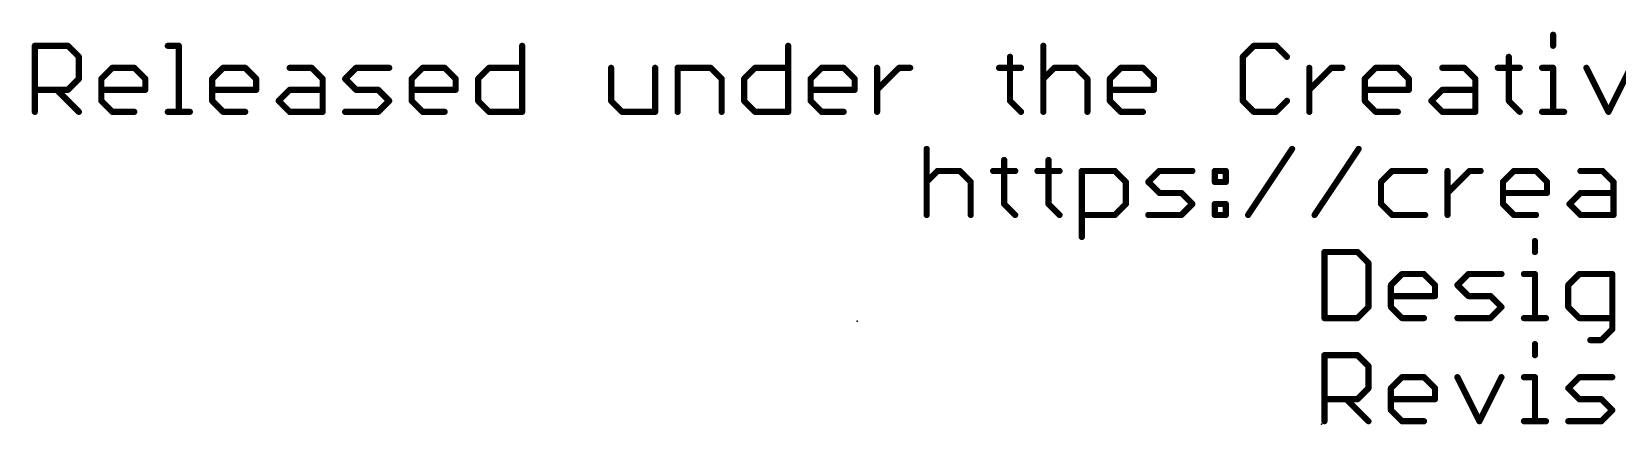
# Model space of a CAD drawing. Extents: x -39 to 68, y -12 to 30.
# Drawn here: x -39.37 to -0.33, y -11.43 to -1.76 of the extents above; entities that cross this region are included whole.
import ezdxf

# ---------------------------------------------------------------- set-up
doc = ezdxf.new("R2010")
doc.units = 0
doc.layers.add('23', color=53, linetype='CONTINUOUS')
doc.layers.add('51', color=53, linetype='CONTINUOUS')

msp = doc.modelspace()

# ---------------------------------------------------------------- linework, layer by layer
at = {"layer": '23'}
for p in [(-19.05, -8.89), (-7.62, -11.43)]:
    msp.add_point(p, dxfattribs=at)
at = {"layer": '51', "const_width": 0.1524}
for points in [[(-1.9138, -1.8356), (-1.9138, -2.1068)], [(-39.2938, -3.7338), (-39.2938, -2.1068)], [(-39.2938, -2.1068), (-38.4803, -2.1068)], [(-38.4803, -2.1068), (-38.2091, -2.378)], [(-38.2091, -2.378), (-38.2091, -2.9203)], [(-36.0195, -2.1068), (-35.7483, -2.1068)], [(-35.7483, -2.1068), (-35.7483, -3.7338)], [(-27.2948, -2.1068), (-27.2948, -3.7338)], [(-20.7461, -2.1068), (-20.7461, -3.7338)], [(-15.2839, -2.378), (-15.2839, -3.4626)], [(-14.4636, -2.1068), (-14.4636, -3.7338)], [(-9.281, -2.1068), (-9.5521, -2.378)], [(-9.5521, -2.378), (-9.5521, -3.4626)], [(-8.7386, -2.1068), (-9.281, -2.1068)], [(-8.4675, -2.378), (-8.7386, -2.1068)], [(-3.0052, -2.378), (-3.0052, -3.4626)], [(-37.6566, -2.9203), (-37.3855, -2.6491)], [(-37.3855, -2.6491), (-36.8432, -2.6491)], [(-36.8432, -2.6491), (-36.572, -2.9203)], [(-34.928, -2.9203), (-34.6569, -2.6491)], [(-34.6569, -2.6491), (-34.1146, -2.6491)], [(-34.1146, -2.6491), (-33.8434, -2.9203)], [(-33.0197, -2.6491), (-32.4774, -2.6491)], [(-32.4774, -2.6491), (-32.2062, -2.9203)], [(-31.6537, -2.9203), (-31.3826, -2.6491)], [(-31.3826, -2.6491), (-30.5691, -2.6491)], [(-30.0166, -2.9203), (-29.7454, -2.6491)], [(-29.7454, -2.6491), (-29.2031, -2.6491)], [(-29.2031, -2.6491), (-28.9319, -2.9203)], [(-28.3794, -2.9203), (-28.1083, -2.6491)], [(-28.1083, -2.6491), (-27.2948, -2.6491)], [(-25.1051, -2.6491), (-25.1051, -3.4626)], [(-24.0205, -3.7338), (-24.0205, -2.6491)], [(-23.468, -3.7338), (-23.468, -2.6491)], [(-23.468, -2.6491), (-22.6545, -2.6491)], [(-22.6545, -2.6491), (-22.3833, -2.9203)], [(-21.8308, -2.9203), (-21.5596, -2.6491)], [(-21.5596, -2.6491), (-20.7461, -2.6491)], [(-20.1936, -2.9203), (-19.9225, -2.6491)], [(-19.9225, -2.6491), (-19.3802, -2.6491)], [(-19.3802, -2.6491), (-19.109, -2.9203)], [(-18.5565, -3.7338), (-18.5565, -2.6491)], [(-18.5565, -3.1915), (-18.0142, -2.6491)], [(-18.0142, -2.6491), (-17.743, -2.6491)], [(-15.555, -2.6491), (-15.0127, -2.6491)], [(-14.4636, -2.9203), (-14.1924, -2.6491)], [(-14.1924, -2.6491), (-13.6501, -2.6491)], [(-13.6501, -2.6491), (-13.3789, -2.9203)], [(-12.8264, -2.9203), (-12.5553, -2.6491)], [(-12.5553, -2.6491), (-12.0129, -2.6491)], [(-12.0129, -2.6491), (-11.7418, -2.9203)], [(-7.915, -3.7338), (-7.915, -2.6491)], [(-7.915, -3.1915), (-7.3726, -2.6491)], [(-7.3726, -2.6491), (-7.1015, -2.6491)], [(-6.5507, -2.9203), (-6.2795, -2.6491)], [(-6.2795, -2.6491), (-5.7372, -2.6491)], [(-5.7372, -2.6491), (-5.466, -2.9203)], [(-4.6424, -2.6491), (-4.1, -2.6491)], [(-4.1, -2.6491), (-3.8289, -2.9203)], [(-3.2764, -2.6491), (-2.734, -2.6491)], [(-2.1849, -2.6491), (-1.9138, -2.6491)], [(-1.9138, -2.6491), (-1.9138, -3.7338)], [(-1.0935, -2.6491), (-0.5512, -3.7338)], [(-0.5512, -3.7338), (-0.0088, -2.6491)], [(-38.4803, -3.1915), (-39.2938, -3.1915)], [(-38.7515, -3.1915), (-38.2091, -3.7338)], [(-38.2091, -2.9203), (-38.4803, -3.1915)], [(-37.6566, -3.4626), (-37.6566, -2.9203)], [(-36.572, -3.1915), (-37.6566, -3.1915)], [(-36.572, -2.9203), (-36.572, -3.1915)], [(-34.928, -3.4626), (-34.928, -2.9203)], [(-33.8434, -3.1915), (-34.928, -3.1915)], [(-33.8434, -2.9203), (-33.8434, -3.1915)], [(-33.2909, -3.4626), (-33.0197, -3.1915)], [(-33.0197, -3.1915), (-32.2062, -3.1915)], [(-32.2062, -2.9203), (-32.2062, -3.7338)], [(-31.3826, -3.1915), (-31.6537, -2.9203)], [(-30.8402, -3.1915), (-31.3826, -3.1915)], [(-30.5691, -3.4626), (-30.8402, -3.1915)], [(-30.0166, -3.4626), (-30.0166, -2.9203)], [(-28.9319, -3.1915), (-30.0166, -3.1915)], [(-28.9319, -2.9203), (-28.9319, -3.1915)], [(-28.3794, -3.4626), (-28.3794, -2.9203)], [(-22.3833, -2.9203), (-22.3833, -3.7338)], [(-21.8308, -3.4626), (-21.8308, -2.9203)], [(-20.1936, -3.4626), (-20.1936, -2.9203)], [(-19.109, -3.1915), (-20.1936, -3.1915)], [(-19.109, -2.9203), (-19.109, -3.1915)], [(-13.3789, -2.9203), (-13.3789, -3.7338)], [(-12.8264, -3.4626), (-12.8264, -2.9203)], [(-11.7418, -3.1915), (-12.8264, -3.1915)], [(-11.7418, -2.9203), (-11.7418, -3.1915)], [(-6.5507, -3.4626), (-6.5507, -2.9203)], [(-5.466, -3.1915), (-6.5507, -3.1915)], [(-5.466, -2.9203), (-5.466, -3.1915)], [(-4.9135, -3.4626), (-4.6424, -3.1915)], [(-4.6424, -3.1915), (-3.8289, -3.1915)], [(-3.8289, -2.9203), (-3.8289, -3.7338)], [(-37.3855, -3.7338), (-37.6566, -3.4626)], [(-34.6569, -3.7338), (-34.928, -3.4626)], [(-33.0197, -3.7338), (-33.2909, -3.4626)], [(-30.8402, -3.7338), (-30.5691, -3.4626)], [(-29.7454, -3.7338), (-30.0166, -3.4626)], [(-28.1083, -3.7338), (-28.3794, -3.4626)], [(-25.1051, -3.4626), (-24.834, -3.7338)], [(-21.5596, -3.7338), (-21.8308, -3.4626)], [(-19.9225, -3.7338), (-20.1936, -3.4626)], [(-15.2839, -3.4626), (-15.0127, -3.7338)], [(-12.5553, -3.7338), (-12.8264, -3.4626)], [(-9.5521, -3.4626), (-9.281, -3.7338)], [(-8.7386, -3.7338), (-8.4675, -3.4626)], [(-6.2795, -3.7338), (-6.5507, -3.4626)], [(-4.6424, -3.7338), (-4.9135, -3.4626)], [(-3.0052, -3.4626), (-2.734, -3.7338)], [(-36.8432, -3.7338), (-37.3855, -3.7338)], [(-36.0195, -3.7338), (-35.4772, -3.7338)], [(-34.1146, -3.7338), (-34.6569, -3.7338)], [(-32.2062, -3.7338), (-33.0197, -3.7338)], [(-31.6537, -3.7338), (-30.8402, -3.7338)], [(-29.2031, -3.7338), (-29.7454, -3.7338)], [(-27.2948, -3.7338), (-28.1083, -3.7338)], [(-24.834, -3.7338), (-24.0205, -3.7338)], [(-20.7461, -3.7338), (-21.5596, -3.7338)], [(-19.3802, -3.7338), (-19.9225, -3.7338)], [(-12.0129, -3.7338), (-12.5553, -3.7338)], [(-9.281, -3.7338), (-8.7386, -3.7338)], [(-5.7372, -3.7338), (-6.2795, -3.7338)], [(-3.8289, -3.7338), (-4.6424, -3.7338)], [(-2.1849, -3.7338), (-1.6426, -3.7338)], [(-17.3366, -4.6468), (-17.3366, -6.2738)], [(-9.4237, -6.2738), (-8.3391, -4.6468)], [(-7.7866, -6.2738), (-6.7019, -4.6468)], [(-15.4283, -4.918), (-15.4283, -6.0026)], [(-14.3369, -4.918), (-14.3369, -6.0026)], [(-17.3366, -5.4603), (-17.0655, -5.1891)], [(-17.0655, -5.1891), (-16.5232, -5.1891)], [(-16.5232, -5.1891), (-16.252, -5.4603)], [(-16.252, -5.4603), (-16.252, -6.2738)], [(-15.6995, -5.1891), (-15.1572, -5.1891)], [(-14.6081, -5.1891), (-14.0657, -5.1891)], [(-13.5166, -6.8161), (-13.5166, -5.1891)], [(-13.5166, -5.1891), (-12.7031, -5.1891)], [(-12.7031, -5.1891), (-12.432, -5.4603)], [(-12.432, -5.4603), (-12.432, -6.0026)], [(-11.8795, -5.4603), (-11.6083, -5.1891)], [(-11.6083, -5.7315), (-11.8795, -5.4603)], [(-11.6083, -5.1891), (-10.7948, -5.1891)], [(-10.2423, -5.1891), (-9.9711, -5.1891)], [(-10.2423, -5.4603), (-10.2423, -5.1891)], [(-9.9711, -5.4603), (-10.2423, -5.4603)], [(-9.9711, -5.1891), (-9.9711, -5.4603)], [(-5.8782, -5.1891), (-6.1494, -5.4603)], [(-6.1494, -5.4603), (-6.1494, -6.0026)], [(-5.0648, -5.1891), (-5.8782, -5.1891)], [(-4.5123, -6.2738), (-4.5123, -5.1891)], [(-4.5123, -5.7315), (-3.9699, -5.1891)], [(-3.9699, -5.1891), (-3.6988, -5.1891)], [(-3.148, -5.4603), (-2.8768, -5.1891)], [(-3.148, -6.0026), (-3.148, -5.4603)], [(-2.8768, -5.1891), (-2.3345, -5.1891)], [(-2.3345, -5.1891), (-2.0633, -5.4603)], [(-2.0633, -5.4603), (-2.0633, -5.7315)], [(-1.2396, -5.1891), (-0.6973, -5.1891)], [(-0.6973, -5.1891), (-0.4261, -5.4603)], [(-0.4261, -5.4603), (-0.4261, -6.2738)], [(-11.066, -5.7315), (-11.6083, -5.7315)], [(-10.7948, -6.0026), (-11.066, -5.7315)], [(-2.0633, -5.7315), (-3.148, -5.7315)], [(-1.5108, -6.0026), (-1.2396, -5.7315)], [(-1.2396, -5.7315), (-0.4261, -5.7315)], [(-15.4283, -6.0026), (-15.1572, -6.2738)], [(-14.3369, -6.0026), (-14.0657, -6.2738)], [(-12.7031, -6.2738), (-13.5166, -6.2738)], [(-12.432, -6.0026), (-12.7031, -6.2738)], [(-11.8795, -6.2738), (-11.066, -6.2738)], [(-11.066, -6.2738), (-10.7948, -6.0026)], [(-10.2423, -6.0026), (-9.9711, -6.0026)], [(-10.2423, -6.2738), (-10.2423, -6.0026)], [(-9.9711, -6.2738), (-10.2423, -6.2738)], [(-9.9711, -6.0026), (-9.9711, -6.2738)], [(-6.1494, -6.0026), (-5.8782, -6.2738)], [(-5.8782, -6.2738), (-5.0648, -6.2738)], [(-2.8768, -6.2738), (-3.148, -6.0026)], [(-2.3345, -6.2738), (-2.8768, -6.2738)], [(-1.2396, -6.2738), (-1.5108, -6.0026)], [(-0.4261, -6.2738), (-1.2396, -6.2738)], [(-2.3612, -6.9156), (-2.3612, -7.1868)], [(-7.5438, -7.1868), (-7.5438, -8.8138)], [(-6.7303, -7.1868), (-7.5438, -7.1868)], [(-6.4591, -7.458), (-6.7303, -7.1868)], [(-6.4591, -8.5426), (-6.4591, -7.458)], [(-5.9066, -8.0003), (-5.6355, -7.7291)], [(-5.6355, -7.7291), (-5.0932, -7.7291)], [(-5.0932, -7.7291), (-4.822, -8.0003)], [(-4.2695, -8.0003), (-3.9983, -7.7291)], [(-3.9983, -7.7291), (-3.1848, -7.7291)], [(-2.6323, -7.7291), (-2.3612, -7.7291)], [(-2.3612, -7.7291), (-2.3612, -8.8138)], [(-1.2697, -7.7291), (-1.5409, -8.0003)], [(-0.4562, -7.7291), (-1.2697, -7.7291)], [(-0.4562, -9.085), (-0.4562, -7.7291)], [(-5.9066, -8.5426), (-5.9066, -8.0003)], [(-4.822, -8.2715), (-5.9066, -8.2715)], [(-4.822, -8.0003), (-4.822, -8.2715)], [(-3.9983, -8.2715), (-4.2695, -8.0003)], [(-3.456, -8.2715), (-3.9983, -8.2715)], [(-3.1848, -8.5426), (-3.456, -8.2715)], [(-1.5409, -8.0003), (-1.5409, -8.5426)], [(-6.7303, -8.8138), (-6.4591, -8.5426)], [(-5.6355, -8.8138), (-5.9066, -8.5426)], [(-3.456, -8.8138), (-3.1848, -8.5426)], [(-1.5409, -8.5426), (-1.2697, -8.8138)], [(-7.5438, -8.8138), (-6.7303, -8.8138)], [(-5.0932, -8.8138), (-5.6355, -8.8138)], [(-4.2695, -8.8138), (-3.456, -8.8138)], [(-2.6323, -8.8138), (-2.09, -8.8138)], [(-1.2697, -8.8138), (-0.4562, -8.8138)], [(-0.9986, -9.3561), (-0.7274, -9.3561)], [(-0.7274, -9.3561), (-0.4562, -9.085)], [(-7.5438, -11.3538), (-7.5438, -9.7268)], [(-7.5438, -9.7268), (-6.7303, -9.7268)], [(-6.7303, -9.7268), (-6.4591, -9.998)], [(-2.3612, -9.4556), (-2.3612, -9.7268)], [(-6.4591, -9.998), (-6.4591, -10.5403)], [(-6.4591, -10.5403), (-6.7303, -10.8115)], [(-5.9066, -10.5403), (-5.6355, -10.2691)], [(-5.9066, -11.0826), (-5.9066, -10.5403)], [(-5.6355, -10.2691), (-5.0932, -10.2691)], [(-5.0932, -10.2691), (-4.822, -10.5403)], [(-4.822, -10.5403), (-4.822, -10.8115)], [(-4.2695, -10.2691), (-3.7272, -11.3538)], [(-3.7272, -11.3538), (-3.1848, -10.2691)], [(-2.6323, -10.2691), (-2.3612, -10.2691)], [(-2.3612, -10.2691), (-2.3612, -11.3538)], [(-1.5409, -10.5403), (-1.2697, -10.2691)], [(-1.2697, -10.8115), (-1.5409, -10.5403)], [(-1.2697, -10.2691), (-0.4562, -10.2691)], [(-6.7303, -10.8115), (-7.5438, -10.8115)], [(-7.0015, -10.8115), (-6.4591, -11.3538)], [(-4.822, -10.8115), (-5.9066, -10.8115)], [(-0.7274, -10.8115), (-1.2697, -10.8115)], [(-0.4562, -11.0826), (-0.7274, -10.8115)], [(-5.6355, -11.3538), (-5.9066, -11.0826)], [(-5.0932, -11.3538), (-5.6355, -11.3538)], [(-2.6323, -11.3538), (-2.09, -11.3538)], [(-1.5409, -11.3538), (-0.7274, -11.3538)], [(-0.7274, -11.3538), (-0.4562, -11.0826)]]:
    msp.add_lwpolyline(points, dxfattribs=at)
at = {"layer": '51', "const_width": 0.0762}
for points in [[(-1.8757, -1.8356, 1), (-1.9519, -1.8356)], [(-39.2557, -2.1068, 1), (-39.3319, -2.1068)], [(-39.2938, -2.0687, 1), (-39.2938, -2.1449)], [(-38.4534, -2.0799, 1), (-38.5072, -2.1338)], [(-38.4803, -2.1449, 1), (-38.4803, -2.0687)], [(-38.171, -2.378, 1), (-38.2472, -2.378)], [(-38.2361, -2.4049, 1), (-38.1822, -2.351)], [(-36.0195, -2.0687, 1), (-36.0195, -2.1449)], [(-35.7102, -2.1068, 1), (-35.7864, -2.1068)], [(-35.7483, -2.1449, 1), (-35.7483, -2.0687)], [(-27.2567, -2.1068, 1), (-27.3329, -2.1068)], [(-20.708, -2.1068, 1), (-20.7842, -2.1068)], [(-15.2458, -2.378, 1), (-15.322, -2.378)], [(-14.4255, -2.1068, 1), (-14.5017, -2.1068)], [(-9.5791, -2.351, 1), (-9.5252, -2.4049)], [(-9.514, -2.378, 1), (-9.5902, -2.378)], [(-9.281, -2.0687, 1), (-9.281, -2.1449)], [(-9.254, -2.1338, 1), (-9.3079, -2.0799)], [(-8.7117, -2.0799, 1), (-8.7656, -2.1338)], [(-8.7386, -2.1449, 1), (-8.7386, -2.0687)], [(-8.4944, -2.4049, 1), (-8.4405, -2.351)], [(-2.9671, -2.378, 1), (-3.0433, -2.378)], [(-1.9519, -2.1068, 1), (-1.8757, -2.1068)], [(-37.3855, -2.611, 1), (-37.3855, -2.6872)], [(-37.3585, -2.6761, 1), (-37.4124, -2.6222)], [(-36.8162, -2.6222, 1), (-36.8701, -2.6761)], [(-36.8432, -2.6872, 1), (-36.8432, -2.611)], [(-34.6569, -2.611, 1), (-34.6569, -2.6872)], [(-34.6299, -2.6761, 1), (-34.6838, -2.6222)], [(-34.0876, -2.6222, 1), (-34.1415, -2.6761)], [(-34.1146, -2.6872, 1), (-34.1146, -2.611)], [(-33.0197, -2.611, 1), (-33.0197, -2.6872)], [(-32.4505, -2.6222, 1), (-32.5043, -2.6761)], [(-32.4774, -2.6872, 1), (-32.4774, -2.611)], [(-31.3826, -2.611, 1), (-31.3826, -2.6872)], [(-31.3556, -2.6761, 1), (-31.4095, -2.6222)], [(-30.5691, -2.6872, 1), (-30.5691, -2.611)], [(-29.7454, -2.611, 1), (-29.7454, -2.6872)], [(-29.7185, -2.6761, 1), (-29.7724, -2.6222)], [(-29.1761, -2.6222, 1), (-29.23, -2.6761)], [(-29.2031, -2.6872, 1), (-29.2031, -2.611)], [(-28.1083, -2.611, 1), (-28.1083, -2.6872)], [(-28.0813, -2.6761, 1), (-28.1352, -2.6222)], [(-27.2948, -2.6872, 1), (-27.2948, -2.611)], [(-25.067, -2.6491, 1), (-25.1432, -2.6491)], [(-23.9824, -2.6491, 1), (-24.0586, -2.6491)], [(-23.4299, -2.6491, 1), (-23.5061, -2.6491)], [(-23.468, -2.611, 1), (-23.468, -2.6872)], [(-22.6275, -2.6222, 1), (-22.6814, -2.6761)], [(-22.6545, -2.6872, 1), (-22.6545, -2.611)], [(-21.5596, -2.611, 1), (-21.5596, -2.6872)], [(-21.5327, -2.6761, 1), (-21.5866, -2.6222)], [(-20.7461, -2.6872, 1), (-20.7461, -2.611)], [(-19.9225, -2.611, 1), (-19.9225, -2.6872)], [(-19.8955, -2.6761, 1), (-19.9494, -2.6222)], [(-19.3532, -2.6222, 1), (-19.4071, -2.6761)], [(-19.3802, -2.6872, 1), (-19.3802, -2.611)], [(-18.5184, -2.6491, 1), (-18.5946, -2.6491)], [(-18.0142, -2.611, 1), (-18.0142, -2.6872)], [(-17.9872, -2.6761, 1), (-18.0411, -2.6222)], [(-17.743, -2.6872, 1), (-17.743, -2.611)], [(-15.555, -2.611, 1), (-15.555, -2.6872)], [(-15.0127, -2.6872, 1), (-15.0127, -2.611)], [(-14.1924, -2.611, 1), (-14.1924, -2.6872)], [(-14.1655, -2.6761, 1), (-14.2194, -2.6222)], [(-13.6232, -2.6222, 1), (-13.677, -2.6761)], [(-13.6501, -2.6872, 1), (-13.6501, -2.611)], [(-12.5553, -2.611, 1), (-12.5553, -2.6872)], [(-12.5283, -2.6761, 1), (-12.5822, -2.6222)], [(-11.986, -2.6222, 1), (-12.0399, -2.6761)], [(-12.0129, -2.6872, 1), (-12.0129, -2.611)], [(-7.8769, -2.6491, 1), (-7.9531, -2.6491)], [(-7.3726, -2.611, 1), (-7.3726, -2.6872)], [(-7.3457, -2.6761, 1), (-7.3996, -2.6222)], [(-7.1015, -2.6872, 1), (-7.1015, -2.611)], [(-6.2795, -2.611, 1), (-6.2795, -2.6872)], [(-6.2526, -2.6761, 1), (-6.3065, -2.6222)], [(-5.7102, -2.6222, 1), (-5.7641, -2.6761)], [(-5.7372, -2.6872, 1), (-5.7372, -2.611)], [(-4.6424, -2.611, 1), (-4.6424, -2.6872)], [(-4.0731, -2.6222, 1), (-4.127, -2.6761)], [(-4.1, -2.6872, 1), (-4.1, -2.611)], [(-3.2764, -2.611, 1), (-3.2764, -2.6872)], [(-2.734, -2.6872, 1), (-2.734, -2.611)], [(-2.1849, -2.611, 1), (-2.1849, -2.6872)], [(-1.8757, -2.6491, 1), (-1.9519, -2.6491)], [(-1.9138, -2.6872, 1), (-1.9138, -2.611)], [(-1.0594, -2.6321, 1), (-1.1276, -2.6662)], [(-39.2938, -3.1534, 1), (-39.2938, -3.2296)], [(-38.7245, -3.1645, 1), (-38.7784, -3.2184)], [(-38.4803, -3.2296, 1), (-38.4803, -3.1534)], [(-38.2472, -2.9203, 1), (-38.171, -2.9203)], [(-38.1822, -2.9472, 1), (-38.2361, -2.8934)], [(-37.6185, -2.9203, 1), (-37.6947, -2.9203)], [(-37.6836, -2.8934, 1), (-37.6297, -2.9472)], [(-37.6566, -3.1534, 1), (-37.6566, -3.2296)], [(-36.5339, -2.9203, 1), (-36.6101, -2.9203)], [(-36.5989, -2.9472, 1), (-36.545, -2.8934)], [(-36.572, -3.2296, 1), (-36.572, -3.1534)], [(-34.8899, -2.9203, 1), (-34.9661, -2.9203)], [(-34.955, -2.8934, 1), (-34.9011, -2.9472)], [(-34.928, -3.1534, 1), (-34.928, -3.2296)], [(-33.8053, -2.9203, 1), (-33.8815, -2.9203)], [(-33.8703, -2.9472, 1), (-33.8164, -2.8934)], [(-33.8434, -3.2296, 1), (-33.8434, -3.1534)], [(-33.0197, -3.1534, 1), (-33.0197, -3.2296)], [(-32.9928, -3.2184, 1), (-33.0467, -3.1645)], [(-32.1681, -2.9203, 1), (-32.2443, -2.9203)], [(-32.2332, -2.9472, 1), (-32.1793, -2.8934)], [(-32.2062, -3.2296, 1), (-32.2062, -3.1534)], [(-31.6268, -2.8934, 1), (-31.6807, -2.9472)], [(-31.6807, -2.8934, 1), (-31.6268, -2.9472)], [(-31.3826, -3.1534, 1), (-31.3826, -3.2296)], [(-30.8133, -3.1645, 1), (-30.8672, -3.2184)], [(-30.8402, -3.2296, 1), (-30.8402, -3.1534)], [(-29.9785, -2.9203, 1), (-30.0547, -2.9203)], [(-30.0166, -3.1534, 1), (-30.0166, -3.2296)], [(-30.0435, -2.8934, 1), (-29.9896, -2.9472)], [(-28.8938, -2.9203, 1), (-28.97, -2.9203)], [(-28.9589, -2.9472, 1), (-28.905, -2.8934)], [(-28.9319, -3.2296, 1), (-28.9319, -3.1534)], [(-28.3413, -2.9203, 1), (-28.4175, -2.9203)], [(-28.4064, -2.8934, 1), (-28.3525, -2.9472)], [(-22.3452, -2.9203, 1), (-22.4214, -2.9203)], [(-22.4102, -2.9472, 1), (-22.3564, -2.8934)], [(-21.7927, -2.9203, 1), (-21.8689, -2.9203)], [(-21.8577, -2.8934, 1), (-21.8039, -2.9472)], [(-20.1555, -2.9203, 1), (-20.2317, -2.9203)], [(-20.2206, -2.8934, 1), (-20.1667, -2.9472)], [(-20.1936, -3.1534, 1), (-20.1936, -3.2296)], [(-19.0709, -2.9203, 1), (-19.1471, -2.9203)], [(-19.1359, -2.9472, 1), (-19.082, -2.8934)], [(-19.109, -3.2296, 1), (-19.109, -3.1534)], [(-14.4905, -2.8934, 1), (-14.4367, -2.9472)], [(-13.3408, -2.9203, 1), (-13.417, -2.9203)], [(-13.4059, -2.9472, 1), (-13.352, -2.8934)], [(-12.7883, -2.9203, 1), (-12.8645, -2.9203)], [(-12.8534, -2.8934, 1), (-12.7995, -2.9472)], [(-12.8264, -3.1534, 1), (-12.8264, -3.2296)], [(-11.7037, -2.9203, 1), (-11.7799, -2.9203)], [(-11.7687, -2.9472, 1), (-11.7148, -2.8934)], [(-11.7418, -3.2296, 1), (-11.7418, -3.1534)], [(-6.5126, -2.9203, 1), (-6.5888, -2.9203)], [(-6.5507, -3.1534, 1), (-6.5507, -3.2296)], [(-6.5776, -2.8934, 1), (-6.5237, -2.9472)], [(-5.4279, -2.9203, 1), (-5.5041, -2.9203)], [(-5.493, -2.9472, 1), (-5.4391, -2.8934)], [(-5.466, -3.2296, 1), (-5.466, -3.1534)], [(-4.6424, -3.1534, 1), (-4.6424, -3.2296)], [(-4.6154, -3.2184, 1), (-4.6693, -3.1645)], [(-3.7908, -2.9203, 1), (-3.867, -2.9203)], [(-3.8558, -2.9472, 1), (-3.8019, -2.8934)], [(-3.8289, -3.2296, 1), (-3.8289, -3.1534)], [(-38.5072, -3.1645, 1), (-38.4534, -3.2184)], [(-37.6297, -3.4357, 1), (-37.6836, -3.4896)], [(-37.6947, -3.4626, 1), (-37.6185, -3.4626)], [(-36.6101, -3.1915, 1), (-36.5339, -3.1915)], [(-34.9011, -3.4357, 1), (-34.955, -3.4896)], [(-34.9661, -3.4626, 1), (-34.8899, -3.4626)], [(-33.8815, -3.1915, 1), (-33.8053, -3.1915)], [(-33.264, -3.4357, 1), (-33.3178, -3.4896)], [(-33.3178, -3.4357, 1), (-33.264, -3.4896)], [(-31.4095, -3.2184, 1), (-31.3556, -3.1645)], [(-30.5421, -3.4896, 1), (-30.596, -3.4357)], [(-30.596, -3.4896, 1), (-30.5421, -3.4357)], [(-29.9896, -3.4357, 1), (-30.0435, -3.4896)], [(-30.0547, -3.4626, 1), (-29.9785, -3.4626)], [(-28.97, -3.1915, 1), (-28.8938, -3.1915)], [(-28.3525, -3.4357, 1), (-28.4064, -3.4896)], [(-28.4175, -3.4626, 1), (-28.3413, -3.4626)], [(-25.0782, -3.4357, 1), (-25.1321, -3.4896)], [(-25.1432, -3.4626, 1), (-25.067, -3.4626)], [(-21.8039, -3.4357, 1), (-21.8577, -3.4896)], [(-21.8689, -3.4626, 1), (-21.7927, -3.4626)], [(-20.1667, -3.4357, 1), (-20.2206, -3.4896)], [(-20.2317, -3.4626, 1), (-20.1555, -3.4626)], [(-19.1471, -3.1915, 1), (-19.0709, -3.1915)], [(-18.5834, -3.1645, 1), (-18.5295, -3.2184)], [(-15.2569, -3.4357, 1), (-15.3108, -3.4896)], [(-15.322, -3.4626, 1), (-15.2458, -3.4626)], [(-12.7995, -3.4357, 1), (-12.8534, -3.4896)], [(-12.8645, -3.4626, 1), (-12.7883, -3.4626)], [(-11.7799, -3.1915, 1), (-11.7037, -3.1915)], [(-9.5252, -3.4357, 1), (-9.5791, -3.4896)], [(-9.5902, -3.4626, 1), (-9.514, -3.4626)], [(-8.4405, -3.4896, 1), (-8.4944, -3.4357)], [(-7.9419, -3.1645, 1), (-7.888, -3.2184)], [(-6.5237, -3.4357, 1), (-6.5776, -3.4896)], [(-6.5888, -3.4626, 1), (-6.5126, -3.4626)], [(-5.5041, -3.1915, 1), (-5.4279, -3.1915)], [(-4.8866, -3.4357, 1), (-4.9405, -3.4896)], [(-4.9405, -3.4357, 1), (-4.8866, -3.4896)], [(-2.9783, -3.4357, 1), (-3.0321, -3.4896)], [(-3.0433, -3.4626, 1), (-2.9671, -3.4626)], [(-39.3319, -3.7338, 1), (-39.2557, -3.7338)], [(-38.2361, -3.7607, 1), (-38.1822, -3.7069)], [(-37.3855, -3.6957, 1), (-37.3855, -3.7719)], [(-37.4124, -3.7607, 1), (-37.3585, -3.7069)], [(-36.8432, -3.7719, 1), (-36.8432, -3.6957)], [(-36.0195, -3.6957, 1), (-36.0195, -3.7719)], [(-35.7864, -3.7338, 1), (-35.7102, -3.7338)], [(-35.4772, -3.7719, 1), (-35.4772, -3.6957)], [(-34.6569, -3.6957, 1), (-34.6569, -3.7719)], [(-34.6838, -3.7607, 1), (-34.6299, -3.7069)], [(-34.1146, -3.7719, 1), (-34.1146, -3.6957)], [(-33.0197, -3.6957, 1), (-33.0197, -3.7719)], [(-33.0467, -3.7607, 1), (-32.9928, -3.7069)], [(-32.2443, -3.7338, 1), (-32.1681, -3.7338)], [(-32.2062, -3.7719, 1), (-32.2062, -3.6957)], [(-31.6537, -3.6957, 1), (-31.6537, -3.7719)], [(-30.8672, -3.7069, 1), (-30.8133, -3.7607)], [(-30.8402, -3.7719, 1), (-30.8402, -3.6957)], [(-29.7454, -3.6957, 1), (-29.7454, -3.7719)], [(-29.7724, -3.7607, 1), (-29.7185, -3.7069)], [(-29.2031, -3.7719, 1), (-29.2031, -3.6957)], [(-28.1083, -3.6957, 1), (-28.1083, -3.7719)], [(-28.1352, -3.7607, 1), (-28.0813, -3.7069)], [(-27.3329, -3.7338, 1), (-27.2567, -3.7338)], [(-27.2948, -3.7719, 1), (-27.2948, -3.6957)], [(-24.834, -3.6957, 1), (-24.834, -3.7719)], [(-24.8609, -3.7607, 1), (-24.807, -3.7069)], [(-24.0586, -3.7338, 1), (-23.9824, -3.7338)], [(-24.0205, -3.7719, 1), (-24.0205, -3.6957)], [(-23.5061, -3.7338, 1), (-23.4299, -3.7338)], [(-22.4214, -3.7338, 1), (-22.3452, -3.7338)], [(-21.5596, -3.6957, 1), (-21.5596, -3.7719)], [(-21.5866, -3.7607, 1), (-21.5327, -3.7069)], [(-20.7842, -3.7338, 1), (-20.708, -3.7338)], [(-20.7461, -3.7719, 1), (-20.7461, -3.6957)], [(-19.9225, -3.6957, 1), (-19.9225, -3.7719)], [(-19.9494, -3.7607, 1), (-19.8955, -3.7069)], [(-19.3802, -3.7719, 1), (-19.3802, -3.6957)], [(-18.5946, -3.7338, 1), (-18.5184, -3.7338)], [(-15.0396, -3.7607, 1), (-14.9858, -3.7069)], [(-14.5017, -3.7338, 1), (-14.4255, -3.7338)], [(-13.417, -3.7338, 1), (-13.3408, -3.7338)], [(-12.5553, -3.6957, 1), (-12.5553, -3.7719)], [(-12.5822, -3.7607, 1), (-12.5283, -3.7069)], [(-12.0129, -3.7719, 1), (-12.0129, -3.6957)], [(-9.281, -3.6957, 1), (-9.281, -3.7719)], [(-9.3079, -3.7607, 1), (-9.254, -3.7069)], [(-8.7656, -3.7069, 1), (-8.7117, -3.7607)], [(-8.7386, -3.7719, 1), (-8.7386, -3.6957)], [(-7.9531, -3.7338, 1), (-7.8769, -3.7338)], [(-6.2795, -3.6957, 1), (-6.2795, -3.7719)], [(-6.3065, -3.7607, 1), (-6.2526, -3.7069)], [(-5.7372, -3.7719, 1), (-5.7372, -3.6957)], [(-4.6424, -3.6957, 1), (-4.6424, -3.7719)], [(-4.6693, -3.7607, 1), (-4.6154, -3.7069)], [(-3.867, -3.7338, 1), (-3.7908, -3.7338)], [(-3.8289, -3.7719, 1), (-3.8289, -3.6957)], [(-2.761, -3.7607, 1), (-2.7071, -3.7069)], [(-2.1849, -3.6957, 1), (-2.1849, -3.7719)], [(-1.9519, -3.7338, 1), (-1.8757, -3.7338)], [(-1.6426, -3.7719, 1), (-1.6426, -3.6957)], [(-0.5852, -3.7168, 1), (-0.5171, -3.7508)], [(-0.5852, -3.7508, 1), (-0.5171, -3.7168)], [(-17.2985, -4.6468, 1), (-17.3747, -4.6468)], [(-8.3074, -4.6679, 1), (-8.3708, -4.6257)], [(-6.6702, -4.6679, 1), (-6.7336, -4.6257)], [(-15.3902, -4.918, 1), (-15.4664, -4.918)], [(-14.2988, -4.918, 1), (-14.375, -4.918)], [(-17.3636, -5.4334, 1), (-17.3097, -5.4872)], [(-17.0655, -5.151, 1), (-17.0655, -5.2272)], [(-17.0385, -5.2161, 1), (-17.0924, -5.1622)], [(-16.4962, -5.1622, 1), (-16.5501, -5.2161)], [(-16.5232, -5.2272, 1), (-16.5232, -5.151)], [(-16.2139, -5.4603, 1), (-16.2901, -5.4603)], [(-16.2789, -5.4872, 1), (-16.225, -5.4334)], [(-15.6995, -5.151, 1), (-15.6995, -5.2272)], [(-15.1572, -5.2272, 1), (-15.1572, -5.151)], [(-14.6081, -5.151, 1), (-14.6081, -5.2272)], [(-14.0657, -5.2272, 1), (-14.0657, -5.151)], [(-13.4785, -5.1891, 1), (-13.5547, -5.1891)], [(-13.5166, -5.151, 1), (-13.5166, -5.2272)], [(-12.6762, -5.1622, 1), (-12.7301, -5.2161)], [(-12.7031, -5.2272, 1), (-12.7031, -5.151)], [(-12.3939, -5.4603, 1), (-12.4701, -5.4603)], [(-12.4589, -5.4872, 1), (-12.405, -5.4334)], [(-11.8525, -5.4334, 1), (-11.9064, -5.4872)], [(-11.9064, -5.4334, 1), (-11.8525, -5.4872)], [(-11.6083, -5.151, 1), (-11.6083, -5.2272)], [(-11.5814, -5.2161, 1), (-11.6352, -5.1622)], [(-10.7948, -5.2272, 1), (-10.7948, -5.151)], [(-10.2423, -5.151, 1), (-10.2423, -5.2272)], [(-10.2042, -5.1891, 1), (-10.2804, -5.1891)], [(-10.2423, -5.4222, 1), (-10.2423, -5.4984)], [(-10.2804, -5.4603, 1), (-10.2042, -5.4603)], [(-9.933, -5.1891, 1), (-10.0092, -5.1891)], [(-10.0092, -5.4603, 1), (-9.933, -5.4603)], [(-9.9711, -5.2272, 1), (-9.9711, -5.151)], [(-9.9711, -5.4984, 1), (-9.9711, -5.4222)], [(-6.1113, -5.4603, 1), (-6.1875, -5.4603)], [(-6.1764, -5.4334, 1), (-6.1225, -5.4872)], [(-5.8782, -5.151, 1), (-5.8782, -5.2272)], [(-5.8513, -5.2161, 1), (-5.9052, -5.1622)], [(-5.0648, -5.2272, 1), (-5.0648, -5.151)], [(-4.4742, -5.1891, 1), (-4.5504, -5.1891)], [(-3.9699, -5.151, 1), (-3.9699, -5.2272)], [(-3.943, -5.2161, 1), (-3.9969, -5.1622)], [(-3.6988, -5.2272, 1), (-3.6988, -5.151)], [(-3.1099, -5.4603, 1), (-3.1861, -5.4603)], [(-3.1749, -5.4334, 1), (-3.121, -5.4872)], [(-2.8768, -5.151, 1), (-2.8768, -5.2272)], [(-2.8499, -5.2161, 1), (-2.9037, -5.1622)], [(-2.3075, -5.1622, 1), (-2.3614, -5.2161)], [(-2.3345, -5.2272, 1), (-2.3345, -5.151)], [(-2.0252, -5.4603, 1), (-2.1014, -5.4603)], [(-2.0902, -5.4872, 1), (-2.0364, -5.4334)], [(-1.2396, -5.151, 1), (-1.2396, -5.2272)], [(-0.6704, -5.1622, 1), (-0.7242, -5.2161)], [(-0.6973, -5.2272, 1), (-0.6973, -5.151)], [(-0.388, -5.4603, 1), (-0.4642, -5.4603)], [(-0.4531, -5.4872, 1), (-0.3992, -5.4334)], [(-11.6083, -5.6934, 1), (-11.6083, -5.7696)], [(-11.6352, -5.7584, 1), (-11.5814, -5.7045)], [(-11.039, -5.7045, 1), (-11.0929, -5.7584)], [(-11.066, -5.7696, 1), (-11.066, -5.6934)], [(-4.5392, -5.7045, 1), (-4.4853, -5.7584)], [(-3.148, -5.6934, 1), (-3.148, -5.7696)], [(-2.1014, -5.7315, 1), (-2.0252, -5.7315)], [(-2.0633, -5.7696, 1), (-2.0633, -5.6934)], [(-1.2396, -5.6934, 1), (-1.2396, -5.7696)], [(-1.2127, -5.7584, 1), (-1.2666, -5.7045)], [(-0.4261, -5.7696, 1), (-0.4261, -5.6934)], [(-17.3747, -6.2738, 1), (-17.2985, -6.2738)], [(-16.2901, -6.2738, 1), (-16.2139, -6.2738)], [(-15.4014, -5.9757, 1), (-15.4553, -6.0296)], [(-15.4664, -6.0026, 1), (-15.3902, -6.0026)], [(-15.1841, -6.3007, 1), (-15.1302, -6.2469)], [(-14.3099, -5.9757, 1), (-14.3638, -6.0296)], [(-14.375, -6.0026, 1), (-14.2988, -6.0026)], [(-14.0927, -6.3007, 1), (-14.0388, -6.2469)], [(-13.5166, -6.2357, 1), (-13.5166, -6.3119)], [(-12.7301, -6.2469, 1), (-12.6762, -6.3007)], [(-12.7031, -6.3119, 1), (-12.7031, -6.2357)], [(-12.4701, -6.0026, 1), (-12.3939, -6.0026)], [(-12.405, -6.0296, 1), (-12.4589, -5.9757)], [(-11.8795, -6.2357, 1), (-11.8795, -6.3119)], [(-11.0929, -6.2469, 1), (-11.039, -6.3007)], [(-11.066, -6.3119, 1), (-11.066, -6.2357)], [(-10.7679, -6.0296, 1), (-10.8217, -5.9757)], [(-10.8217, -6.0296, 1), (-10.7679, -5.9757)], [(-10.2423, -5.9645, 1), (-10.2423, -6.0407)], [(-10.2042, -6.0026, 1), (-10.2804, -6.0026)], [(-10.2423, -6.2357, 1), (-10.2423, -6.3119)], [(-10.2804, -6.2738, 1), (-10.2042, -6.2738)], [(-9.933, -6.0026, 1), (-10.0092, -6.0026)], [(-10.0092, -6.2738, 1), (-9.933, -6.2738)], [(-9.9711, -6.0407, 1), (-9.9711, -5.9645)], [(-9.9711, -6.3119, 1), (-9.9711, -6.2357)], [(-9.4554, -6.2527, 1), (-9.392, -6.2949)], [(-7.8183, -6.2527, 1), (-7.7549, -6.2949)], [(-6.1225, -5.9757, 1), (-6.1764, -6.0296)], [(-6.1875, -6.0026, 1), (-6.1113, -6.0026)], [(-5.8782, -6.2357, 1), (-5.8782, -6.3119)], [(-5.9052, -6.3007, 1), (-5.8513, -6.2469)], [(-5.0648, -6.3119, 1), (-5.0648, -6.2357)], [(-4.5504, -6.2738, 1), (-4.4742, -6.2738)], [(-3.121, -5.9757, 1), (-3.1749, -6.0296)], [(-3.1861, -6.0026, 1), (-3.1099, -6.0026)], [(-2.8768, -6.2357, 1), (-2.8768, -6.3119)], [(-2.9037, -6.3007, 1), (-2.8499, -6.2469)], [(-2.3345, -6.3119, 1), (-2.3345, -6.2357)], [(-1.4839, -5.9757, 1), (-1.5377, -6.0296)], [(-1.5377, -5.9757, 1), (-1.4839, -6.0296)], [(-1.2396, -6.2357, 1), (-1.2396, -6.3119)], [(-1.2666, -6.3007, 1), (-1.2127, -6.2469)], [(-0.4642, -6.2738, 1), (-0.388, -6.2738)], [(-0.4261, -6.3119, 1), (-0.4261, -6.2357)], [(-13.5547, -6.8161, 1), (-13.4785, -6.8161)], [(-2.3231, -6.9156, 1), (-2.3993, -6.9156)], [(-7.5057, -7.1868, 1), (-7.5819, -7.1868)], [(-7.5438, -7.1487, 1), (-7.5438, -7.2249)], [(-6.7034, -7.1599, 1), (-6.7572, -7.2138)], [(-6.7303, -7.2249, 1), (-6.7303, -7.1487)], [(-6.421, -7.458, 1), (-6.4972, -7.458)], [(-6.4861, -7.4849, 1), (-6.4322, -7.431)], [(-2.3993, -7.1868, 1), (-2.3231, -7.1868)], [(-5.6355, -7.691, 1), (-5.6355, -7.7672)], [(-5.6085, -7.7561, 1), (-5.6624, -7.7022)], [(-5.0662, -7.7022, 1), (-5.1201, -7.7561)], [(-5.0932, -7.7672, 1), (-5.0932, -7.691)], [(-3.9983, -7.691, 1), (-3.9983, -7.7672)], [(-3.9714, -7.7561, 1), (-4.0253, -7.7022)], [(-3.1848, -7.7672, 1), (-3.1848, -7.691)], [(-2.6323, -7.691, 1), (-2.6323, -7.7672)], [(-2.3231, -7.7291, 1), (-2.3993, -7.7291)], [(-2.3612, -7.7672, 1), (-2.3612, -7.691)], [(-1.2697, -7.691, 1), (-1.2697, -7.7672)], [(-1.2428, -7.7561, 1), (-1.2967, -7.7022)], [(-0.4181, -7.7291, 1), (-0.4943, -7.7291)], [(-0.4562, -7.7672, 1), (-0.4562, -7.691)], [(-5.8685, -8.0003, 1), (-5.9447, -8.0003)], [(-5.9336, -7.9734, 1), (-5.8797, -8.0272)], [(-5.9066, -8.2334, 1), (-5.9066, -8.3096)], [(-4.7839, -8.0003, 1), (-4.8601, -8.0003)], [(-4.8489, -8.0272, 1), (-4.795, -7.9734)], [(-4.822, -8.3096, 1), (-4.822, -8.2334)], [(-4.2425, -7.9734, 1), (-4.2964, -8.0272)], [(-4.2964, -7.9734, 1), (-4.2425, -8.0272)], [(-3.9983, -8.2334, 1), (-3.9983, -8.3096)], [(-3.4291, -8.2445, 1), (-3.4829, -8.2984)], [(-3.456, -8.3096, 1), (-3.456, -8.2334)], [(-1.5028, -8.0003, 1), (-1.579, -8.0003)], [(-1.5678, -7.9734, 1), (-1.514, -8.0272)], [(-6.4972, -8.5426, 1), (-6.421, -8.5426)], [(-6.4322, -8.5696, 1), (-6.4861, -8.5157)], [(-5.8797, -8.5157, 1), (-5.9336, -8.5696)], [(-5.9447, -8.5426, 1), (-5.8685, -8.5426)], [(-4.8601, -8.2715, 1), (-4.7839, -8.2715)], [(-4.0253, -8.2984, 1), (-3.9714, -8.2445)], [(-3.1579, -8.5696, 1), (-3.2118, -8.5157)], [(-3.2118, -8.5696, 1), (-3.1579, -8.5157)], [(-1.514, -8.5157, 1), (-1.5678, -8.5696)], [(-1.579, -8.5426, 1), (-1.5028, -8.5426)], [(-7.5438, -8.7757, 1), (-7.5438, -8.8519)], [(-7.5819, -8.8138, 1), (-7.5057, -8.8138)], [(-6.7572, -8.7869, 1), (-6.7034, -8.8407)], [(-6.7303, -8.8519, 1), (-6.7303, -8.7757)], [(-5.6355, -8.7757, 1), (-5.6355, -8.8519)], [(-5.6624, -8.8407, 1), (-5.6085, -8.7869)], [(-5.0932, -8.8519, 1), (-5.0932, -8.7757)], [(-4.2695, -8.7757, 1), (-4.2695, -8.8519)], [(-3.4829, -8.7869, 1), (-3.4291, -8.8407)], [(-3.456, -8.8519, 1), (-3.456, -8.7757)], [(-2.6323, -8.7757, 1), (-2.6323, -8.8519)], [(-2.3993, -8.8138, 1), (-2.3231, -8.8138)], [(-2.09, -8.8519, 1), (-2.09, -8.7757)], [(-1.2697, -8.7757, 1), (-1.2697, -8.8519)], [(-1.2967, -8.8407, 1), (-1.2428, -8.7869)], [(-0.4562, -8.8519, 1), (-0.4562, -8.7757)], [(-0.9986, -9.318, 1), (-0.9986, -9.3942)], [(-0.7543, -9.3292, 1), (-0.7005, -9.3831)], [(-0.7274, -9.3942, 1), (-0.7274, -9.318)], [(-0.4943, -9.085, 1), (-0.4181, -9.085)], [(-0.4293, -9.1119, 1), (-0.4832, -9.058)], [(-7.5057, -9.7268, 1), (-7.5819, -9.7268)], [(-7.5438, -9.6887, 1), (-7.5438, -9.7649)], [(-6.7034, -9.6999, 1), (-6.7572, -9.7538)], [(-6.7303, -9.7649, 1), (-6.7303, -9.6887)], [(-2.3231, -9.4556, 1), (-2.3993, -9.4556)], [(-2.3993, -9.7268, 1), (-2.3231, -9.7268)], [(-6.421, -9.998, 1), (-6.4972, -9.998)], [(-6.4861, -10.0249, 1), (-6.4322, -9.971)], [(-6.4972, -10.5403, 1), (-6.421, -10.5403)], [(-6.4322, -10.5672, 1), (-6.4861, -10.5134)], [(-5.8685, -10.5403, 1), (-5.9447, -10.5403)], [(-5.9336, -10.5134, 1), (-5.8797, -10.5672)], [(-5.6355, -10.231, 1), (-5.6355, -10.3072)], [(-5.6085, -10.2961, 1), (-5.6624, -10.2422)], [(-5.0662, -10.2422, 1), (-5.1201, -10.2961)], [(-5.0932, -10.3072, 1), (-5.0932, -10.231)], [(-4.7839, -10.5403, 1), (-4.8601, -10.5403)], [(-4.8489, -10.5672, 1), (-4.795, -10.5134)], [(-4.2354, -10.2521, 1), (-4.3036, -10.2862)], [(-3.1508, -10.2862, 1), (-3.2189, -10.2521)], [(-2.6323, -10.231, 1), (-2.6323, -10.3072)], [(-2.3231, -10.2691, 1), (-2.3993, -10.2691)], [(-2.3612, -10.3072, 1), (-2.3612, -10.231)], [(-1.514, -10.5134, 1), (-1.5678, -10.5672)], [(-1.5678, -10.5134, 1), (-1.514, -10.5672)], [(-1.2697, -10.231, 1), (-1.2697, -10.3072)], [(-1.2428, -10.2961, 1), (-1.2967, -10.2422)], [(-0.4562, -10.3072, 1), (-0.4562, -10.231)], [(-7.5438, -10.7734, 1), (-7.5438, -10.8496)], [(-6.9745, -10.7845, 1), (-7.0284, -10.8384)], [(-6.7572, -10.7845, 1), (-6.7034, -10.8384)], [(-6.7303, -10.8496, 1), (-6.7303, -10.7734)], [(-5.9066, -10.7734, 1), (-5.9066, -10.8496)], [(-4.8601, -10.8115, 1), (-4.7839, -10.8115)], [(-4.822, -10.8496, 1), (-4.822, -10.7734)], [(-1.2697, -10.7734, 1), (-1.2697, -10.8496)], [(-1.2967, -10.8384, 1), (-1.2428, -10.7845)], [(-0.7005, -10.7845, 1), (-0.7543, -10.8384)], [(-0.7274, -10.8496, 1), (-0.7274, -10.7734)], [(-7.5819, -11.3538, 1), (-7.5057, -11.3538)], [(-6.4861, -11.3807, 1), (-6.4322, -11.3269)], [(-5.8797, -11.0557, 1), (-5.9336, -11.1096)], [(-5.9447, -11.0826, 1), (-5.8685, -11.0826)], [(-5.6355, -11.3157, 1), (-5.6355, -11.3919)], [(-5.6624, -11.3807, 1), (-5.6085, -11.3269)], [(-5.0932, -11.3919, 1), (-5.0932, -11.3157)], [(-3.7612, -11.3368, 1), (-3.6931, -11.3708)], [(-3.7612, -11.3708, 1), (-3.6931, -11.3368)], [(-2.6323, -11.3157, 1), (-2.6323, -11.3919)], [(-2.3993, -11.3538, 1), (-2.3231, -11.3538)], [(-2.09, -11.3919, 1), (-2.09, -11.3157)], [(-1.5409, -11.3157, 1), (-1.5409, -11.3919)], [(-0.7543, -11.3269, 1), (-0.7005, -11.3807)], [(-0.7274, -11.3919, 1), (-0.7274, -11.3157)], [(-0.4293, -11.1096, 1), (-0.4832, -11.0557)], [(-0.4832, -11.1096, 1), (-0.4293, -11.0557)]]:
    msp.add_lwpolyline(points, format="xyb", dxfattribs=at)

doc.saveas('drawing.dxf')
